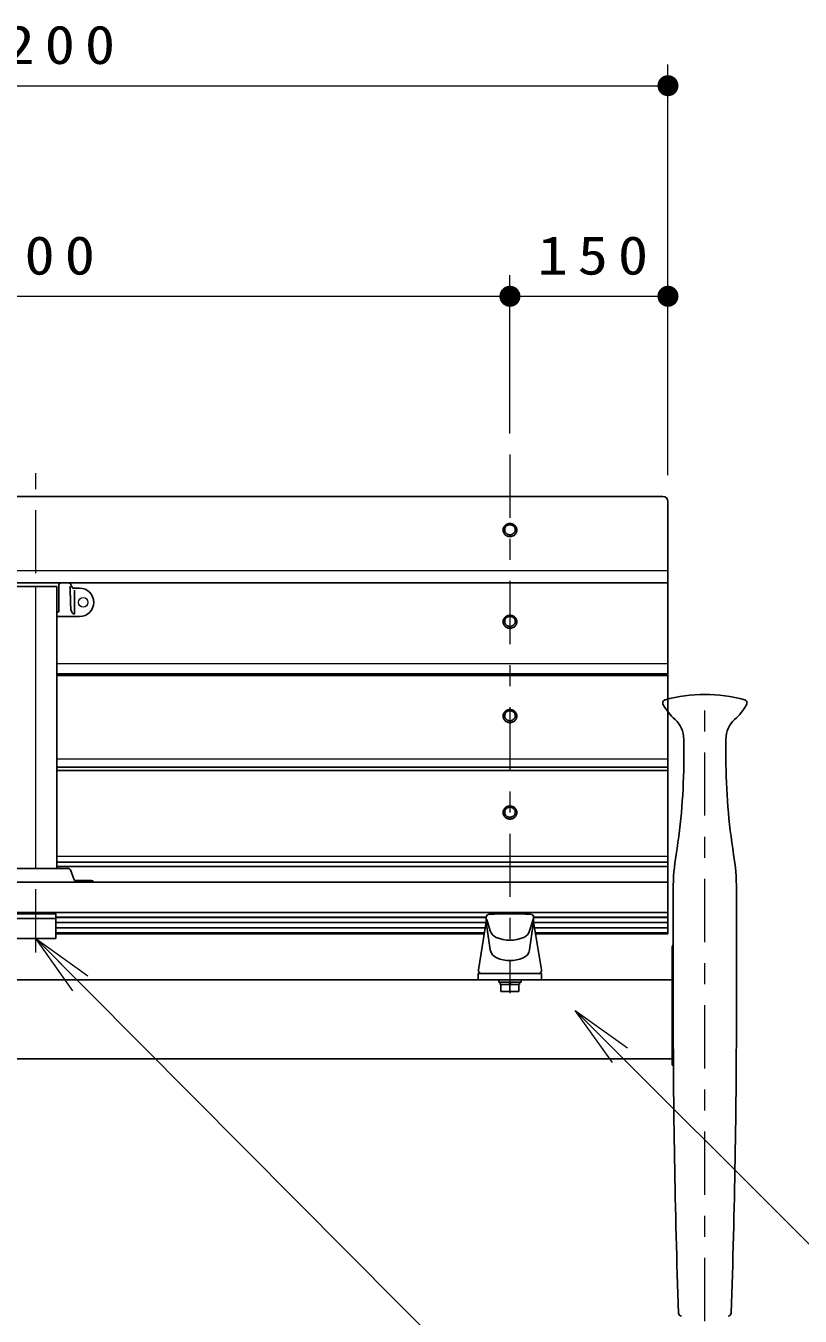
# Model space of a CAD drawing. Units: millimetres on the paper, scale 1:20. Extents: x -385 to 0, y 0 to 267.
# Drawn here: x -258.9 to -222.2, y 107.2 to 168.4 of the extents above; entities that cross this region are included whole.
import ezdxf

# ---------------------------------------------------------------- set-up
doc = ezdxf.new("R2010")
doc.units = ezdxf.units.MM
doc.linetypes.add('USER2', pattern=[6, 3, -1, 1, -1])
doc.layers.add('1_20', color=7, linetype='Continuous', lineweight=25)
doc.styles.add('ＭＳ ゴシック', font='')
doc.styles.get('ＭＳ ゴシック').set_extended_font_data('MS Gothic')

# ---------------------------------------------------------------- blocks, each defined once
blk = doc.blocks.new('filled_dot')
at = {"color": 0, "linetype": 'Continuous', "lineweight": -2, "const_width": 1.25}
blk.add_lwpolyline([(-0.625, 0, 1), (0.625, 0, 1)], format="xyb", close=True, dxfattribs=at)

msp = doc.modelspace()

# ---------------------------------------------------------------- linework, layer by layer
at = {"layer": '1_20', "lineweight": 13}
for p, q in [((-228.425, 147.1), (-228.425, 166.6)), ((-288.425, 165.6), (-228.425, 165.6)), ((-235.925, 149.083), (-235.925, 156.6)), ((-280.925, 155.6), (-235.925, 155.6)), ((-235.925, 155.6), (-228.425, 155.6)), ((-228.425, 142.572), (-288.425, 142.572)), ((-228.425, 138.156), (-257.425, 138.156)), ((-228.425, 133.625), (-257.425, 133.625)), ((-228.425, 129.006), (-257.425, 129.006)), ((-237.05, 126.092), (-257.475, 126.092)), ((-237.05, 125.843), (-257.475, 125.843)), ((-228.425, 126.092), (-234.8, 126.092)), ((-228.425, 125.843), (-234.791, 125.843)), ((-258.425, 125.103), (-256.31, 122.975)), ((-258.425, 125.103), (-255.956, 123.327)), ((-256.665, 122.623), (-258.425, 125.103)), ((-237.099, 125.595), (-257.475, 125.595)), ((-228.425, 125.595), (-234.751, 125.595)), ((-232.822, 121.688), (-230.702, 119.566)), ((-232.822, 121.688), (-230.348, 119.919)), ((-231.055, 119.212), (-232.822, 121.688))]:
    msp.add_line(p, q, dxfattribs=at)
at = {"layer": '1_20', "linetype": 'USER2', "lineweight": 13}
for p, q in [((-235.925, 148.083), (-235.925, 122.51)), ((-258.425, 124.446), (-258.425, 147.209)), ((-226.675, 106.94), (-226.675, 136.698))]:
    msp.add_line(p, q, dxfattribs=at)
at = {"layer": '1_20'}
for p, q in [((-228.675, 146.1), (-288.175, 146.1)), ((-228.425, 145.85), (-228.425, 125.328)), ((-228.425, 141.994), (-288.425, 141.994)), ((-228.425, 137.674), (-257.425, 137.674)), ((-228.425, 137.59), (-257.425, 137.59)), ((-228.425, 133.245), (-257.425, 133.245)), ((-228.425, 133.077), (-257.425, 133.077)), ((-228.425, 128.729), (-257.425, 128.729)), ((-228.425, 128.522), (-257.425, 128.522)), ((-228.425, 127.787), (-288.425, 127.787)), ((-228.425, 126.34), (-288.425, 126.34)), ((-259.375, 126.274), (-257.475, 126.274)), ((-257.475, 125.103), (-257.475, 126.274)), ((-259.375, 126.049), (-257.475, 126.049)), ((-237.05, 126.118), (-257.475, 126.118)), ((-237.05, 125.869), (-257.475, 125.869)), ((-237.095, 125.621), (-257.475, 125.621)), ((-228.425, 126.118), (-234.8, 126.118)), ((-228.425, 125.869), (-234.795, 125.869)), ((-228.425, 125.621), (-234.755, 125.621)), ((-257.475, 125.103), (-259.375, 125.103)), ((-237.135, 125.372), (-257.475, 125.372)), ((-237.143, 125.328), (-257.475, 125.328)), ((-228.425, 125.372), (-234.714, 125.372)), ((-228.425, 125.328), (-234.707, 125.328)), ((-237.425, 123.44), (-234.425, 123.44)), ((-237.425, 123.44), (-237.425, 123.14)), ((-234.425, 123.44), (-234.425, 123.14)), ((-288.625, 123.14), (-228.225, 123.14)), ((-236.45, 123.14), (-236.45, 123.04)), ((-236.45, 123.14), (-235.4, 123.14)), ((-236.45, 123.04), (-235.4, 123.04)), ((-235.465, 123.04), (-236.385, 123.04)), ((-236.385, 122.915), (-236.385, 123.04)), ((-235.465, 122.915), (-236.385, 122.915)), ((-236.35, 122.595), (-236.35, 122.915)), ((-235.5, 122.595), (-236.35, 122.595)), ((-235.962, 122.915), (-235.928, 123.04)), ((-235.925, 122.915), (-235.925, 122.595)), ((-235.922, 122.915), (-235.888, 123.04)), ((-235.5, 122.595), (-235.5, 122.915)), ((-235.465, 122.915), (-235.465, 123.04)), ((-235.4, 123.04), (-235.4, 123.14)), ((-288.625, 119.39), (-228.225, 119.39)), ((-228.225, 119.09), (-228.162, 119.09))]:
    msp.add_line(p, q, dxfattribs=at)
at = {"layer": '1_20', "color": 2}
for p, q in [((-259.425, 141.817), (-257.425, 141.817)), ((-257.425, 128.432), (-257.425, 141.817)), ((-257.329, 141.893), (-257.329, 140.651)), ((-257.229, 141.993), (-256.872, 141.993)), ((-256.789, 141.418), (-256.789, 141.835)), ((-256.687, 141.756), (-256.783, 141.94)), ((-256.35, 141.743), (-256.664, 141.743)), ((-256.593, 140.505), (-256.593, 141.642)), ((-257.425, 140.601), (-257.379, 140.601)), ((-257.425, 140.393), (-256.35, 140.393)), ((-258.425, 128.432), (-259.969, 128.432)), ((-258.425, 128.432), (-256.881, 128.432)), ((-256.787, 128.368), (-256.606, 127.889)), ((-255.785, 127.857), (-256.559, 127.857))]:
    msp.add_line(p, q, dxfattribs=at)
at = {"layer": '1_20', "color": 2, "lineweight": 13}
msp.add_line((-258.425, 128.432), (-258.425, 141.817), dxfattribs=at)
at = {"layer": '1_20', "color": 4}
for p, q in [((-227.675, 133.648), (-227.675, 134.572)), ((-225.675, 133.648), (-225.675, 134.572)), ((-228.175, 121.94), (-228.175, 127.433)), ((-225.175, 121.94), (-225.175, 127.433))]:
    msp.add_line(p, q, dxfattribs=at)
at = {"layer": '1_20', "color": 190}
for p, q in [((-237.423, 123.614), (-237.05, 125.896)), ((-237.05, 126.11), (-237.05, 125.896)), ((-237.05, 125.896), (-236.856, 124.571)), ((-237.022, 126.01), (-236.86, 125.473)), ((-234.8, 125.896), (-234.994, 124.571)), ((-234.827, 126.01), (-234.99, 125.473)), ((-234.8, 126.11), (-234.8, 125.896)), ((-234.427, 123.614), (-234.8, 125.896)), ((-234.575, 123.44), (-237.275, 123.44))]:
    msp.add_line(p, q, dxfattribs=at)
at = {"layer": '1_20', "color": 131}
msp.add_line((-228.225, 119.09), (-228.225, 124.64), dxfattribs=at)
at = {"layer": '1_20', "color": 4}
for points in [[(-236.25, 144.5), (-236.249, 144.473), (-236.245, 144.446), (-236.239, 144.42), (-236.23, 144.394), (-236.219, 144.369), (-236.206, 144.345), (-236.191, 144.323), (-236.174, 144.301), (-236.155, 144.281), (-236.134, 144.263), (-236.111, 144.247), (-236.087, 144.232), (-236.062, 144.22), (-236.036, 144.209), (-236.009, 144.201), (-235.981, 144.195), (-235.953, 144.192), (-235.925, 144.191), (-235.896, 144.192), (-235.868, 144.195), (-235.841, 144.201), (-235.814, 144.209), (-235.787, 144.22), (-235.762, 144.232), (-235.738, 144.247), (-235.716, 144.263), (-235.695, 144.281), (-235.676, 144.301), (-235.659, 144.323), (-235.643, 144.345), (-235.63, 144.369), (-235.619, 144.394), (-235.611, 144.42), (-235.605, 144.446), (-235.601, 144.473), (-235.6, 144.5), (-235.601, 144.527), (-235.605, 144.554), (-235.611, 144.58), (-235.619, 144.606), (-235.63, 144.63), (-235.643, 144.654), (-235.659, 144.677), (-235.676, 144.699), (-235.695, 144.718), (-235.716, 144.737), (-235.738, 144.753), (-235.762, 144.768), (-235.787, 144.78), (-235.814, 144.79), (-235.841, 144.798), (-235.868, 144.804), (-235.896, 144.808), (-235.925, 144.809), (-235.953, 144.808), (-235.981, 144.804), (-236.009, 144.798), (-236.036, 144.79), (-236.062, 144.78), (-236.087, 144.768), (-236.111, 144.753), (-236.134, 144.737), (-236.155, 144.718), (-236.174, 144.699), (-236.191, 144.677), (-236.206, 144.654), (-236.219, 144.63), (-236.23, 144.606), (-236.239, 144.58), (-236.245, 144.554), (-236.249, 144.527)], [(-236.175, 144.515), (-236.174, 144.495), (-236.171, 144.474), (-236.166, 144.454), (-236.16, 144.434), (-236.151, 144.415), (-236.141, 144.396), (-236.13, 144.379), (-236.116, 144.362), (-236.102, 144.347), (-236.085, 144.333), (-236.068, 144.321), (-236.05, 144.309), (-236.03, 144.3), (-236.01, 144.292), (-235.989, 144.286), (-235.968, 144.281), (-235.947, 144.278), (-235.925, 144.278), (-235.903, 144.278), (-235.881, 144.281), (-235.86, 144.286), (-235.839, 144.292), (-235.819, 144.3), (-235.8, 144.309), (-235.781, 144.321), (-235.764, 144.333), (-235.748, 144.347), (-235.733, 144.362), (-235.72, 144.379), (-235.708, 144.396), (-235.698, 144.415), (-235.69, 144.434), (-235.683, 144.454), (-235.679, 144.474), (-235.676, 144.495), (-235.675, 144.515), (-235.676, 144.536), (-235.679, 144.557), (-235.683, 144.577), (-235.69, 144.597), (-235.698, 144.616), (-235.708, 144.634), (-235.72, 144.652), (-235.733, 144.668), (-235.748, 144.683), (-235.764, 144.697), (-235.781, 144.71), (-235.8, 144.721), (-235.819, 144.731), (-235.839, 144.739), (-235.86, 144.745), (-235.881, 144.749), (-235.903, 144.752), (-235.925, 144.753), (-235.947, 144.752), (-235.968, 144.749), (-235.989, 144.745), (-236.01, 144.739), (-236.03, 144.731), (-236.05, 144.721), (-236.068, 144.71), (-236.085, 144.697), (-236.102, 144.683), (-236.116, 144.668), (-236.13, 144.652), (-236.141, 144.634), (-236.151, 144.616), (-236.16, 144.597), (-236.166, 144.577), (-236.171, 144.557), (-236.174, 144.536)], [(-236.25, 140.147), (-236.249, 140.12), (-236.245, 140.093), (-236.239, 140.067), (-236.23, 140.041), (-236.219, 140.016), (-236.206, 139.992), (-236.191, 139.969), (-236.174, 139.948), (-236.155, 139.928), (-236.134, 139.91), (-236.111, 139.893), (-236.087, 139.879), (-236.062, 139.867), (-236.036, 139.856), (-236.009, 139.848), (-235.981, 139.842), (-235.953, 139.839), (-235.925, 139.838), (-235.896, 139.839), (-235.868, 139.842), (-235.841, 139.848), (-235.814, 139.856), (-235.787, 139.867), (-235.762, 139.879), (-235.738, 139.893), (-235.716, 139.91), (-235.695, 139.928), (-235.676, 139.948), (-235.659, 139.969), (-235.643, 139.992), (-235.63, 140.016), (-235.619, 140.041), (-235.611, 140.067), (-235.605, 140.093), (-235.601, 140.12), (-235.6, 140.147), (-235.601, 140.174), (-235.605, 140.2), (-235.611, 140.227), (-235.619, 140.252), (-235.63, 140.277), (-235.643, 140.301), (-235.659, 140.324), (-235.676, 140.345), (-235.695, 140.365), (-235.716, 140.383), (-235.738, 140.4), (-235.762, 140.414), (-235.787, 140.427), (-235.814, 140.437), (-235.841, 140.445), (-235.868, 140.451), (-235.896, 140.455), (-235.925, 140.456), (-235.953, 140.455), (-235.981, 140.451), (-236.009, 140.445), (-236.036, 140.437), (-236.062, 140.427), (-236.087, 140.414), (-236.111, 140.4), (-236.134, 140.383), (-236.155, 140.365), (-236.174, 140.345), (-236.191, 140.324), (-236.206, 140.301), (-236.219, 140.277), (-236.23, 140.252), (-236.239, 140.227), (-236.245, 140.2), (-236.249, 140.174)], [(-236.175, 140.162), (-236.174, 140.141), (-236.171, 140.121), (-236.166, 140.101), (-236.16, 140.081), (-236.151, 140.062), (-236.141, 140.043), (-236.13, 140.026), (-236.116, 140.009), (-236.102, 139.994), (-236.085, 139.98), (-236.068, 139.967), (-236.05, 139.956), (-236.03, 139.947), (-236.01, 139.939), (-235.989, 139.932), (-235.968, 139.928), (-235.947, 139.925), (-235.925, 139.924), (-235.903, 139.925), (-235.881, 139.928), (-235.86, 139.932), (-235.839, 139.939), (-235.819, 139.947), (-235.8, 139.956), (-235.781, 139.967), (-235.764, 139.98), (-235.748, 139.994), (-235.733, 140.009), (-235.72, 140.026), (-235.708, 140.043), (-235.698, 140.062), (-235.69, 140.081), (-235.683, 140.101), (-235.679, 140.121), (-235.676, 140.141), (-235.675, 140.162), (-235.676, 140.183), (-235.679, 140.203), (-235.683, 140.224), (-235.69, 140.243), (-235.698, 140.263), (-235.708, 140.281), (-235.72, 140.299), (-235.733, 140.315), (-235.748, 140.33), (-235.764, 140.344), (-235.781, 140.357), (-235.8, 140.368), (-235.819, 140.378), (-235.839, 140.386), (-235.86, 140.392), (-235.881, 140.396), (-235.903, 140.399), (-235.925, 140.4), (-235.947, 140.399), (-235.968, 140.396), (-235.989, 140.392), (-236.01, 140.386), (-236.03, 140.378), (-236.05, 140.368), (-236.068, 140.357), (-236.085, 140.344), (-236.102, 140.33), (-236.116, 140.315), (-236.13, 140.299), (-236.141, 140.281), (-236.151, 140.263), (-236.16, 140.243), (-236.166, 140.224), (-236.171, 140.203), (-236.174, 140.183)], [(-236.25, 135.667), (-236.249, 135.64), (-236.245, 135.613), (-236.239, 135.587), (-236.23, 135.561), (-236.219, 135.536), (-236.206, 135.512), (-236.191, 135.489), (-236.174, 135.468), (-236.155, 135.448), (-236.134, 135.43), (-236.111, 135.414), (-236.087, 135.399), (-236.062, 135.387), (-236.036, 135.376), (-236.009, 135.368), (-235.981, 135.362), (-235.953, 135.359), (-235.925, 135.358), (-235.896, 135.359), (-235.868, 135.362), (-235.841, 135.368), (-235.814, 135.376), (-235.787, 135.387), (-235.762, 135.399), (-235.738, 135.414), (-235.716, 135.43), (-235.695, 135.448), (-235.676, 135.468), (-235.659, 135.489), (-235.643, 135.512), (-235.63, 135.536), (-235.619, 135.561), (-235.611, 135.587), (-235.605, 135.613), (-235.601, 135.64), (-235.6, 135.667), (-235.601, 135.694), (-235.605, 135.72), (-235.611, 135.747), (-235.619, 135.772), (-235.63, 135.797), (-235.643, 135.821), (-235.659, 135.844), (-235.676, 135.865), (-235.695, 135.885), (-235.716, 135.904), (-235.738, 135.92), (-235.762, 135.934), (-235.787, 135.947), (-235.814, 135.957), (-235.841, 135.965), (-235.868, 135.971), (-235.896, 135.975), (-235.925, 135.976), (-235.953, 135.975), (-235.981, 135.971), (-236.009, 135.965), (-236.036, 135.957), (-236.062, 135.947), (-236.087, 135.934), (-236.111, 135.92), (-236.134, 135.904), (-236.155, 135.885), (-236.174, 135.865), (-236.191, 135.844), (-236.206, 135.821), (-236.219, 135.797), (-236.23, 135.772), (-236.239, 135.747), (-236.245, 135.72), (-236.249, 135.694)], [(-236.175, 135.682), (-236.174, 135.661), (-236.171, 135.641), (-236.166, 135.621), (-236.16, 135.601), (-236.151, 135.582), (-236.141, 135.563), (-236.13, 135.546), (-236.116, 135.529), (-236.102, 135.514), (-236.085, 135.5), (-236.068, 135.487), (-236.05, 135.476), (-236.03, 135.467), (-236.01, 135.459), (-235.989, 135.453), (-235.968, 135.448), (-235.947, 135.445), (-235.925, 135.444), (-235.903, 135.445), (-235.881, 135.448), (-235.86, 135.453), (-235.839, 135.459), (-235.819, 135.467), (-235.8, 135.476), (-235.781, 135.487), (-235.764, 135.5), (-235.748, 135.514), (-235.733, 135.529), (-235.72, 135.546), (-235.708, 135.563), (-235.698, 135.582), (-235.69, 135.601), (-235.683, 135.621), (-235.679, 135.641), (-235.676, 135.661), (-235.675, 135.682), (-235.676, 135.703), (-235.679, 135.724), (-235.683, 135.744), (-235.69, 135.764), (-235.698, 135.783), (-235.708, 135.801), (-235.72, 135.819), (-235.733, 135.835), (-235.748, 135.85), (-235.764, 135.864), (-235.781, 135.877), (-235.8, 135.888), (-235.819, 135.898), (-235.839, 135.906), (-235.86, 135.912), (-235.881, 135.916), (-235.903, 135.919), (-235.925, 135.92), (-235.947, 135.919), (-235.968, 135.916), (-235.989, 135.912), (-236.01, 135.906), (-236.03, 135.898), (-236.05, 135.888), (-236.068, 135.877), (-236.085, 135.864), (-236.102, 135.85), (-236.116, 135.835), (-236.13, 135.819), (-236.141, 135.801), (-236.151, 135.783), (-236.16, 135.764), (-236.166, 135.744), (-236.171, 135.724), (-236.174, 135.703)], [(-236.25, 131.086), (-236.249, 131.06), (-236.245, 131.033), (-236.239, 131.006), (-236.23, 130.981), (-236.219, 130.956), (-236.206, 130.932), (-236.191, 130.909), (-236.174, 130.888), (-236.155, 130.868), (-236.134, 130.85), (-236.111, 130.833), (-236.087, 130.819), (-236.062, 130.806), (-236.036, 130.796), (-236.009, 130.788), (-235.981, 130.782), (-235.953, 130.779), (-235.925, 130.777), (-235.896, 130.779), (-235.868, 130.782), (-235.841, 130.788), (-235.814, 130.796), (-235.787, 130.806), (-235.762, 130.819), (-235.738, 130.833), (-235.716, 130.85), (-235.695, 130.868), (-235.676, 130.888), (-235.659, 130.909), (-235.643, 130.932), (-235.63, 130.956), (-235.619, 130.981), (-235.611, 131.006), (-235.605, 131.033), (-235.601, 131.06), (-235.6, 131.086), (-235.601, 131.113), (-235.605, 131.14), (-235.611, 131.166), (-235.619, 131.192), (-235.63, 131.217), (-235.643, 131.241), (-235.659, 131.264), (-235.676, 131.285), (-235.695, 131.305), (-235.716, 131.323), (-235.738, 131.34), (-235.762, 131.354), (-235.787, 131.367), (-235.814, 131.377), (-235.841, 131.385), (-235.868, 131.391), (-235.896, 131.394), (-235.925, 131.396), (-235.953, 131.394), (-235.981, 131.391), (-236.009, 131.385), (-236.036, 131.377), (-236.062, 131.367), (-236.087, 131.354), (-236.111, 131.34), (-236.134, 131.323), (-236.155, 131.305), (-236.174, 131.285), (-236.191, 131.264), (-236.206, 131.241), (-236.219, 131.217), (-236.23, 131.192), (-236.239, 131.166), (-236.245, 131.14), (-236.249, 131.113)], [(-236.175, 131.102), (-236.174, 131.081), (-236.171, 131.061), (-236.166, 131.04), (-236.16, 131.021), (-236.151, 131.001), (-236.141, 130.983), (-236.13, 130.966), (-236.116, 130.949), (-236.102, 130.934), (-236.085, 130.92), (-236.068, 130.907), (-236.05, 130.896), (-236.03, 130.886), (-236.01, 130.879), (-235.989, 130.872), (-235.968, 130.868), (-235.947, 130.865), (-235.925, 130.864), (-235.903, 130.865), (-235.881, 130.868), (-235.86, 130.872), (-235.839, 130.879), (-235.819, 130.886), (-235.8, 130.896), (-235.781, 130.907), (-235.764, 130.92), (-235.748, 130.934), (-235.733, 130.949), (-235.72, 130.966), (-235.708, 130.983), (-235.698, 131.001), (-235.69, 131.021), (-235.683, 131.04), (-235.679, 131.061), (-235.676, 131.081), (-235.675, 131.102), (-235.676, 131.123), (-235.679, 131.143), (-235.683, 131.163), (-235.69, 131.183), (-235.698, 131.202), (-235.708, 131.221), (-235.72, 131.238), (-235.733, 131.255), (-235.748, 131.27), (-235.764, 131.284), (-235.781, 131.297), (-235.8, 131.308), (-235.819, 131.317), (-235.839, 131.325), (-235.86, 131.332), (-235.881, 131.336), (-235.903, 131.339), (-235.925, 131.34), (-235.947, 131.339), (-235.968, 131.336), (-235.989, 131.332), (-236.01, 131.325), (-236.03, 131.317), (-236.05, 131.308), (-236.068, 131.297), (-236.085, 131.284), (-236.102, 131.27), (-236.116, 131.255), (-236.13, 131.238), (-236.141, 131.221), (-236.151, 131.202), (-236.16, 131.183), (-236.166, 131.163), (-236.171, 131.143), (-236.174, 131.123)]]:
    msp.add_lwpolyline(points, close=True, dxfattribs=at)
at = {"layer": '1_20', "color": 2}
msp.add_lwpolyline([(-256.593, 140.505), (-256.63, 140.523), (-256.665, 140.546), (-256.695, 140.573), (-256.72, 140.606), (-256.738, 140.642), (-256.75, 140.684), (-256.758, 140.733), (-256.763, 140.789), (-256.768, 140.858), (-256.773, 140.934), (-256.776, 141.014), (-256.779, 141.095), (-256.782, 141.176), (-256.784, 141.251), (-256.786, 141.32), (-256.787, 141.378), (-256.788, 141.424), (-256.788, 141.453), (-256.789, 141.464), (-256.789, 141.453), (-256.789, 141.418)], dxfattribs=at)
at = {"layer": '1_20', "lineweight": 13}
for points in [[(-258.425, 125.103), (-231.243, 97.744), (-182.467, 97.744)], [(-232.822, 121.688), (-221.226, 110.087), (-181.988, 110.087)]]:
    msp.add_lwpolyline(points, dxfattribs=at)
at = {"layer": '1_20', "color": 2, "lineweight": 13}
msp.add_circle((-256.175, 141.068), 0.225, dxfattribs=at)
at = {"layer": '1_20'}
msp.add_arc((-228.675, 145.85), 0.25, 0, 90, dxfattribs=at)
at = {"layer": '1_20', "color": 2}
for centre, radius, start, end in [((-257.229, 141.893), 0.1, 90, 180), ((-256.872, 141.893), 0.1, 27.86749, 90), ((-256.664, 141.768), 0.025, 207.86749, 270), ((-256.35, 141.068), 0.675, 270, 90), ((-257.379, 140.651), 0.05, 270, 0.00001), ((-256.881, 128.332), 0.1, 20.79686, 90), ((-256.559, 127.907), 0.05, 200.79686, 270), ((-255.785, 127.757), 0.1, 17.66209, 90)]:
    msp.add_arc(centre, radius, start, end, dxfattribs=at)
at = {"layer": '1_20', "color": 4}
for centre, radius, start, end in [((-226.675, 129.57), 7.12, 74.6079, 105.3921), ((-228.525, 136.29), 0.15, 105.3921, 213.20587), ((-226.231, 137.558), 2.771, 208.93513, 227.92204), ((-227.118, 137.558), 2.771, 312.07795, 331.06487), ((-224.825, 136.29), 0.15, 326.79413, 74.6079), ((-228.928, 134.572), 1.253, 0, 47.92204), ((-224.422, 134.572), 1.253, 132.07796, 180), ((-256.13, 133.648), 28.456, 350.79971, 0), ((-197.219, 133.648), 28.456, 180, 189.2003), ((-217.764, 127.433), 10.411, 170.7997, 180), ((-235.586, 127.433), 10.411, 0, 9.2003), ((199.422, 121.94), 427.597, 180, 181.95969), ((-652.772, 121.94), 427.597, 358.04031, 0), ((-227.775, 107.323), 0.15, 181.95969, 267), ((-225.575, 107.323), 0.15, 273, 358.04031)]:
    msp.add_arc(centre, radius, start, end, dxfattribs=at)
at = {"layer": '1_20', "color": 190}
for centre, radius, start, end in [((-236.9, 126.11), 0.15, 91.62387, 180), ((-235.925, 91.718), 34.556, 88.37613, 91.62387), ((-234.95, 126.11), 0.15, 0, 88.37613), ((-236.381, 125.618), 0.5, 196.80373, 246.74202), ((-235.925, 126.68), 1.656, 246.74202, 293.25798), ((-235.468, 125.618), 0.5, 293.25798, 343.19626), ((-236.361, 124.644), 0.5, 188.33609, 247.83332), ((-235.489, 124.644), 0.5, 292.16668, 351.66391), ((-235.925, 125.715), 1.656, 247.83332, 292.16668), ((-237.275, 123.59), 0.15, 170.7133, 270), ((-234.575, 123.59), 0.15, 270, 9.2867)]:
    msp.add_arc(centre, radius, start, end, dxfattribs=at)
at = {"layer": '1_20', "color": 131}
msp.add_arc((-227.775, 124.64), 0.45, 152.73396, 180, dxfattribs=at)

# ---------------------------------------------------------------- block references
at = {"layer": '1_20', "lineweight": 13, "xscale": 0.4, "yscale": 0.4, "rotation": 180}
for p in [(-228.425, 165.6), (-235.925, 155.6), (-228.425, 155.6)]:
    msp.add_blockref('filled_dot', p, dxfattribs=at)
at = {"layer": '1_20', "lineweight": 13, "xscale": 0.4, "yscale": 0.4}
msp.add_blockref('filled_dot', (-235.925, 155.6), dxfattribs=at)

# ---------------------------------------------------------------- texts
at = {"layer": '1_20', "char_height": 1.833, "attachment_point": 8, "style": 'ＭＳ ゴシック'}
for s, insert in [('\\T1.33;\\W1.15;1200', (-258.004, 166.6)), ('\\T1.33;\\W1.15;900', (-258.008, 156.6)), ('\\T1.33;\\W1.15;150', (-231.754, 156.6))]:
    msp.add_mtext(s, dxfattribs=dict(at, insert=insert))

doc.saveas('drawing.dxf')
